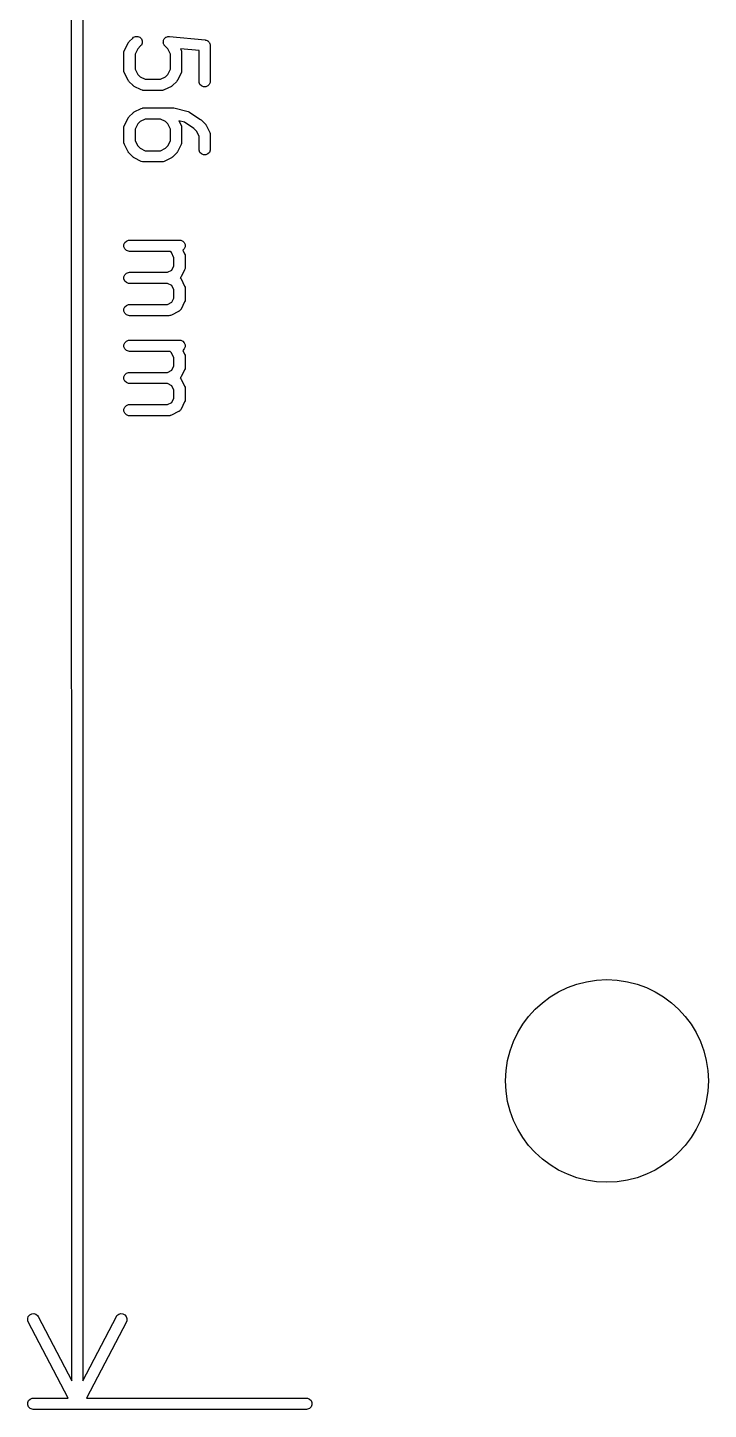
# Model space of a CAD drawing. Header units: inches. Extents: x 4.54 to 7.17, y -3.99 to -2.44.
# Drawn here: x 4.539 to 4.896, y -3.991 to -3.266 of the extents above; entities that cross this region are included whole.
import ezdxf

# ---------------------------------------------------------------- set-up
doc = ezdxf.new("R2010")
doc.units = ezdxf.units.IN
doc.header["$MEASUREMENT"] = 0
doc.layers.add('BLACK', color=250, linetype='CONTINUOUS')

msp = doc.modelspace()

# ---------------------------------------------------------------- linework, layer by layer
at = {"layer": 'BLACK', "linetype": 'CONTINUOUS'}
for p, q in [((4.56205, -3.97613), (4.56201, -2.59807)), ((4.56791, -2.59807), (4.56795, -3.97613)), ((4.58971, -3.27828), (4.59158, -3.27453)), ((4.59158, -3.27453), (4.59174, -3.27428)), ((4.59174, -3.27428), (4.59177, -3.27421)), ((4.59177, -3.27421), (4.59183, -3.27413)), ((4.59183, -3.27413), (4.59189, -3.27404)), ((4.59189, -3.27404), (4.59195, -3.27399)), ((4.59195, -3.27399), (4.59214, -3.27376)), ((4.59214, -3.27376), (4.59401, -3.27189)), ((4.59401, -3.27189), (4.59446, -3.27152)), ((4.59446, -3.27152), (4.59552, -3.27108)), ((4.59552, -3.27108), (4.59667, -3.27108)), ((4.59667, -3.27108), (4.59774, -3.27152)), ((4.59774, -3.27152), (4.59855, -3.27233)), ((4.59855, -3.27233), (4.59899, -3.2734)), ((4.59899, -3.27455), (4.59855, -3.27561)), ((4.59899, -3.2734), (4.59899, -3.27455)), ((4.61003, -3.27426), (4.61008, -3.27383)), ((4.61008, -3.2744), (4.61003, -3.27426)), ((4.61008, -3.2734), (4.61013, -3.27326)), ((4.61008, -3.27383), (4.61008, -3.2734)), ((4.61008, -3.27455), (4.61008, -3.2744)), ((4.61024, -3.27495), (4.61008, -3.27455)), ((4.61013, -3.27326), (4.61015, -3.27311)), ((4.61015, -3.27311), (4.61035, -3.27273)), ((4.61036, -3.27536), (4.61024, -3.27495)), ((4.61035, -3.27273), (4.61052, -3.27233)), ((4.61046, -3.27548), (4.61036, -3.27536)), ((4.61052, -3.27561), (4.61046, -3.27548)), ((4.61052, -3.27233), (4.61062, -3.27223)), ((4.61062, -3.27223), (4.61069, -3.2721)), ((4.61069, -3.2721), (4.61103, -3.27182)), ((4.61103, -3.27182), (4.61133, -3.27152)), ((4.61133, -3.27152), (4.61147, -3.27146)), ((4.61147, -3.27146), (4.61158, -3.27137)), ((4.61158, -3.27137), (4.612, -3.27124)), ((4.612, -3.27124), (4.6124, -3.27108)), ((4.6124, -3.27108), (4.61254, -3.27108)), ((4.61254, -3.27108), (4.61269, -3.27103)), ((4.61269, -3.27103), (4.61326, -3.27104)), ((4.61326, -3.27104), (4.63201, -3.27291)), ((4.63201, -3.27291), (4.63222, -3.27295)), ((4.63222, -3.27295), (4.63229, -3.27295)), ((4.63229, -3.27295), (4.63236, -3.27298)), ((4.63236, -3.27298), (4.63258, -3.27302)), ((4.63258, -3.27302), (4.63296, -3.27323)), ((4.63296, -3.27323), (4.63336, -3.27339)), ((4.63336, -3.27339), (4.63346, -3.2735)), ((4.63346, -3.2735), (4.6336, -3.27357)), ((4.6336, -3.27357), (4.63387, -3.2739)), ((4.63387, -3.2739), (4.63417, -3.27421)), ((4.63417, -3.27421), (4.63423, -3.27434)), ((4.63423, -3.27434), (4.63432, -3.27446)), ((4.63432, -3.27446), (4.63445, -3.27487)), ((4.63445, -3.27487), (4.63461, -3.27527)), ((4.63461, -3.27527), (4.63464, -3.27549)), ((4.63464, -3.27549), (4.63466, -3.27556)), ((4.63466, -3.27556), (4.63465, -3.27563)), ((4.5894, -3.2796), (4.58945, -3.27902)), ((4.5894, -3.28897), (4.5894, -3.2796)), ((4.58945, -3.27902), (4.58949, -3.27892)), ((4.58949, -3.27892), (4.5895, -3.27882)), ((4.5895, -3.27882), (4.58971, -3.27828)), ((4.59665, -3.2776), (4.5953, -3.28029)), ((4.5953, -3.28029), (4.5953, -3.28827)), ((4.59819, -3.27606), (4.59665, -3.2776)), ((4.59855, -3.27561), (4.59819, -3.27606)), ((4.61088, -3.27606), (4.61052, -3.27561)), ((4.61242, -3.2776), (4.61088, -3.27606)), ((4.61377, -3.28029), (4.61242, -3.2776)), ((4.61377, -3.28827), (4.61377, -3.28029)), ((4.62877, -3.27852), (4.61899, -3.27754)), ((4.61899, -3.27754), (4.61936, -3.27828)), ((4.61936, -3.27828), (4.61957, -3.27882)), ((4.61957, -3.27882), (4.61958, -3.27892)), ((4.61958, -3.27892), (4.61962, -3.27902)), ((4.61962, -3.27902), (4.61967, -3.2796)), ((4.61967, -3.2796), (4.61967, -3.28897)), ((4.62877, -3.2946), (4.62877, -3.27852)), ((4.63465, -3.27563), (4.63467, -3.27585)), ((4.63467, -3.27585), (4.63467, -3.29459)), ((4.58945, -3.28955), (4.5894, -3.28897)), ((4.58949, -3.28965), (4.58945, -3.28955)), ((4.5895, -3.28975), (4.58949, -3.28965)), ((4.58971, -3.29029), (4.5895, -3.28975)), ((4.5953, -3.28827), (4.59665, -3.29097)), ((4.61242, -3.29097), (4.61377, -3.28827)), ((4.61957, -3.28975), (4.61936, -3.29029)), ((4.61958, -3.28965), (4.61957, -3.28975)), ((4.61962, -3.28955), (4.61958, -3.28965)), ((4.61967, -3.28897), (4.61962, -3.28955)), ((4.59158, -3.29404), (4.58971, -3.29029)), ((4.59174, -3.29429), (4.59158, -3.29404)), ((4.59177, -3.29436), (4.59174, -3.29429)), ((4.59184, -3.29444), (4.59177, -3.29436)), ((4.59189, -3.29453), (4.59184, -3.29444)), ((4.59195, -3.29458), (4.59189, -3.29453)), ((4.59214, -3.29481), (4.59195, -3.29458)), ((4.59401, -3.29668), (4.59214, -3.29481)), ((4.59424, -3.29687), (4.59401, -3.29668)), ((4.59429, -3.29693), (4.59424, -3.29687)), ((4.59438, -3.29698), (4.59429, -3.29693)), ((4.59446, -3.29705), (4.59438, -3.29698)), ((4.59453, -3.29708), (4.59446, -3.29705)), ((4.59478, -3.29724), (4.59453, -3.29708)), ((4.59853, -3.29911), (4.59478, -3.29724)), ((4.59665, -3.29097), (4.59785, -3.29217)), ((4.59785, -3.29217), (4.60055, -3.29352)), ((4.60055, -3.29352), (4.60853, -3.29352)), ((4.60853, -3.29352), (4.61122, -3.29217)), ((4.61429, -3.29724), (4.61054, -3.29911)), ((4.61122, -3.29217), (4.61242, -3.29097)), ((4.61454, -3.29708), (4.61429, -3.29724)), ((4.61461, -3.29705), (4.61454, -3.29708)), ((4.61469, -3.29698), (4.61461, -3.29705)), ((4.61478, -3.29693), (4.61469, -3.29698)), ((4.61483, -3.29687), (4.61478, -3.29693)), ((4.61506, -3.29668), (4.61483, -3.29687)), ((4.61693, -3.29481), (4.61506, -3.29668)), ((4.61712, -3.29458), (4.61693, -3.29481)), ((4.61718, -3.29453), (4.61712, -3.29458)), ((4.61723, -3.29444), (4.61718, -3.29453)), ((4.6173, -3.29436), (4.61723, -3.29444)), ((4.61733, -3.29429), (4.6173, -3.29436)), ((4.61749, -3.29404), (4.61733, -3.29429)), ((4.61936, -3.29029), (4.61749, -3.29404)), ((4.62882, -3.29517), (4.62877, -3.2946)), ((4.62926, -3.29624), (4.62882, -3.29517)), ((4.63008, -3.29705), (4.62926, -3.29624)), ((4.63114, -3.29749), (4.63008, -3.29705)), ((4.63336, -3.29705), (4.6323, -3.29749)), ((4.63417, -3.29624), (4.63336, -3.29705)), ((4.63462, -3.29517), (4.63417, -3.29624)), ((4.63467, -3.29459), (4.63462, -3.29517)), ((4.59907, -3.29932), (4.59853, -3.29911)), ((4.59917, -3.29933), (4.59907, -3.29932)), ((4.59927, -3.29937), (4.59917, -3.29933)), ((4.59985, -3.29942), (4.59927, -3.29937)), ((4.60922, -3.29942), (4.59985, -3.29942)), ((4.6098, -3.29937), (4.60922, -3.29942)), ((4.6099, -3.29933), (4.6098, -3.29937)), ((4.61, -3.29932), (4.6099, -3.29933)), ((4.61054, -3.29911), (4.61, -3.29932)), ((4.6323, -3.29749), (4.63114, -3.29749)), ((4.59214, -3.31313), (4.59401, -3.31126)), ((4.59401, -3.31126), (4.59424, -3.31107)), ((4.59424, -3.31107), (4.59429, -3.31101)), ((4.59429, -3.31101), (4.59438, -3.31096)), ((4.59438, -3.31096), (4.59446, -3.31089)), ((4.59446, -3.31089), (4.59453, -3.31086)), ((4.59453, -3.31086), (4.59478, -3.3107)), ((4.59478, -3.3107), (4.59853, -3.30883)), ((4.59853, -3.30883), (4.59907, -3.30862)), ((4.59907, -3.30862), (4.59917, -3.30861)), ((4.59917, -3.30861), (4.59927, -3.30857)), ((4.59927, -3.30857), (4.59985, -3.30852)), ((4.59985, -3.30852), (4.61485, -3.30852)), ((4.61485, -3.30852), (4.61495, -3.30853)), ((4.61495, -3.30853), (4.61499, -3.30852)), ((4.61499, -3.30852), (4.61521, -3.30855)), ((4.61521, -3.30855), (4.61542, -3.30857)), ((4.61542, -3.30857), (4.61546, -3.30859)), ((4.61546, -3.30859), (4.61556, -3.3086)), ((4.61556, -3.3086), (4.62306, -3.31048)), ((4.62306, -3.31048), (4.6234, -3.3106)), ((4.6234, -3.3106), (4.62347, -3.31061)), ((4.62347, -3.31061), (4.62354, -3.31065)), ((4.62354, -3.31065), (4.62361, -3.31067)), ((4.62361, -3.31067), (4.62367, -3.31072)), ((4.62367, -3.31072), (4.62398, -3.31089)), ((4.62398, -3.31089), (4.62961, -3.31464)), ((4.5894, -3.31897), (4.58945, -3.31839)), ((4.5894, -3.32647), (4.5894, -3.31897)), ((4.58945, -3.31839), (4.58949, -3.31829)), ((4.58949, -3.31829), (4.5895, -3.31819)), ((4.5895, -3.31819), (4.58971, -3.31765)), ((4.58971, -3.31765), (4.59158, -3.3139)), ((4.59158, -3.3139), (4.59174, -3.31365)), ((4.59174, -3.31365), (4.59177, -3.31358)), ((4.59177, -3.31358), (4.59184, -3.3135)), ((4.59184, -3.3135), (4.59189, -3.31341)), ((4.59189, -3.31341), (4.59195, -3.31336)), ((4.59195, -3.31336), (4.59214, -3.31313)), ((4.59665, -3.31697), (4.5953, -3.31967)), ((4.59785, -3.31577), (4.59665, -3.31697)), ((4.60055, -3.31442), (4.59785, -3.31577)), ((4.60853, -3.31442), (4.60055, -3.31442)), ((4.61122, -3.31577), (4.60853, -3.31442)), ((4.61242, -3.31697), (4.61122, -3.31577)), ((4.61377, -3.31966), (4.61242, -3.31697)), ((4.62113, -3.31608), (4.61822, -3.31535)), ((4.61822, -3.31535), (4.61936, -3.31765)), ((4.61936, -3.31765), (4.61957, -3.31819)), ((4.61957, -3.31819), (4.61958, -3.31829)), ((4.61958, -3.31829), (4.61962, -3.31839)), ((4.61962, -3.31839), (4.61967, -3.31897)), ((4.61967, -3.31897), (4.61967, -3.32647)), ((4.62609, -3.31939), (4.62113, -3.31608)), ((4.62961, -3.31464), (4.62961, -3.31464)), ((4.62961, -3.31464), (4.62961, -3.31464)), ((4.62961, -3.31464), (4.62982, -3.31481)), ((4.62982, -3.31481), (4.63006, -3.315)), ((4.63006, -3.315), (4.63006, -3.315)), ((4.63006, -3.315), (4.63006, -3.315)), ((4.63006, -3.315), (4.63193, -3.31688)), ((4.63193, -3.31688), (4.63212, -3.31711)), ((4.63212, -3.31711), (4.63218, -3.31716)), ((4.63218, -3.31716), (4.63223, -3.31725)), ((4.63223, -3.31725), (4.6323, -3.31733)), ((4.6323, -3.31733), (4.63233, -3.3174)), ((4.63233, -3.3174), (4.63249, -3.31765)), ((4.63249, -3.31765), (4.63436, -3.3214)), ((4.5953, -3.31967), (4.5953, -3.32577)), ((4.5953, -3.32577), (4.59665, -3.32847)), ((4.61242, -3.32847), (4.61377, -3.32577)), ((4.61377, -3.32577), (4.61377, -3.31966)), ((4.62742, -3.32072), (4.62609, -3.31939)), ((4.62877, -3.32341), (4.62742, -3.32072)), ((4.62877, -3.33022), (4.62877, -3.32341)), ((4.63436, -3.3214), (4.63457, -3.32194)), ((4.63457, -3.32194), (4.63458, -3.32204)), ((4.63458, -3.32204), (4.63462, -3.32214)), ((4.63462, -3.32214), (4.63467, -3.32272)), ((4.63467, -3.32272), (4.63467, -3.33022)), ((4.58945, -3.32704), (4.5894, -3.32647)), ((4.58949, -3.32714), (4.58945, -3.32704)), ((4.5895, -3.32725), (4.58949, -3.32714)), ((4.58971, -3.32779), (4.5895, -3.32725)), ((4.59158, -3.33154), (4.58971, -3.32779)), ((4.59174, -3.33179), (4.59158, -3.33154)), ((4.59177, -3.33186), (4.59174, -3.33179)), ((4.59184, -3.33194), (4.59177, -3.33186)), ((4.59189, -3.33203), (4.59184, -3.33194)), ((4.59195, -3.33208), (4.59189, -3.33203)), ((4.59214, -3.3323), (4.59195, -3.33208)), ((4.59401, -3.33418), (4.59214, -3.3323)), ((4.59665, -3.32847), (4.59785, -3.32966)), ((4.59785, -3.32966), (4.60055, -3.33101)), ((4.60055, -3.33101), (4.60853, -3.33101)), ((4.60853, -3.33101), (4.61122, -3.32966)), ((4.61122, -3.32966), (4.61242, -3.32847)), ((4.61694, -3.3323), (4.61506, -3.33418)), ((4.61712, -3.33208), (4.61694, -3.3323)), ((4.61718, -3.33203), (4.61712, -3.33208)), ((4.61724, -3.33194), (4.61718, -3.33203)), ((4.6173, -3.33186), (4.61724, -3.33194)), ((4.61733, -3.33178), (4.6173, -3.33186)), ((4.61749, -3.33154), (4.61733, -3.33178)), ((4.61936, -3.32779), (4.61749, -3.33154)), ((4.61957, -3.32725), (4.61936, -3.32779)), ((4.61958, -3.32714), (4.61957, -3.32725)), ((4.61962, -3.32704), (4.61958, -3.32714)), ((4.61967, -3.32647), (4.61962, -3.32704)), ((4.62882, -3.33079), (4.62877, -3.33022)), ((4.62927, -3.33186), (4.62882, -3.33079)), ((4.63008, -3.33267), (4.62927, -3.33186)), ((4.63114, -3.33311), (4.63008, -3.33267)), ((4.6323, -3.33311), (4.63114, -3.33311)), ((4.63336, -3.33267), (4.6323, -3.33311)), ((4.63418, -3.33186), (4.63336, -3.33267)), ((4.63462, -3.33079), (4.63418, -3.33186)), ((4.63467, -3.33022), (4.63462, -3.33079)), ((4.59424, -3.33437), (4.59401, -3.33418)), ((4.59429, -3.33442), (4.59424, -3.33437)), ((4.59438, -3.33448), (4.59429, -3.33442)), ((4.59446, -3.33455), (4.59438, -3.33448)), ((4.59453, -3.33458), (4.59446, -3.33455)), ((4.59478, -3.33473), (4.59453, -3.33458)), ((4.59853, -3.33661), (4.59478, -3.33473)), ((4.59907, -3.33681), (4.59853, -3.33661)), ((4.59918, -3.33682), (4.59907, -3.33681)), ((4.59927, -3.33686), (4.59918, -3.33682)), ((4.59985, -3.33692), (4.59927, -3.33686)), ((4.60922, -3.33692), (4.59985, -3.33692)), ((4.6098, -3.33686), (4.60922, -3.33692)), ((4.6099, -3.33682), (4.6098, -3.33686)), ((4.61, -3.33681), (4.6099, -3.33682)), ((4.61054, -3.33661), (4.61, -3.33681)), ((4.61429, -3.33473), (4.61054, -3.33661)), ((4.61454, -3.33458), (4.61429, -3.33473)), ((4.61461, -3.33455), (4.61454, -3.33458)), ((4.61469, -3.33448), (4.61461, -3.33455)), ((4.61478, -3.33442), (4.61469, -3.33448)), ((4.61483, -3.33436), (4.61478, -3.33442)), ((4.61506, -3.33418), (4.61483, -3.33436)), ((4.58946, -3.38026), (4.5899, -3.3792)), ((4.58946, -3.38141), (4.58946, -3.38026)), ((4.5899, -3.38248), (4.58946, -3.38141)), ((4.5899, -3.3792), (4.59071, -3.37838)), ((4.59071, -3.38329), (4.5899, -3.38248)), ((4.59071, -3.37838), (4.59178, -3.37794)), ((4.59178, -3.38373), (4.59071, -3.38329)), ((4.59178, -3.37794), (4.59235, -3.37788)), ((4.59235, -3.38379), (4.59178, -3.38373)), ((4.59235, -3.37788), (4.6186, -3.37788)), ((4.61363, -3.38379), (4.59235, -3.38379)), ((4.6143, -3.38446), (4.61363, -3.38379)), ((4.6186, -3.37788), (4.61917, -3.37794)), ((4.61917, -3.37794), (4.62024, -3.37838)), ((4.62024, -3.37838), (4.62105, -3.37919)), ((4.62105, -3.38248), (4.62029, -3.38324)), ((4.62029, -3.38324), (4.62124, -3.38514)), ((4.62105, -3.37919), (4.62149, -3.38026)), ((4.62149, -3.38141), (4.62105, -3.38248)), ((4.62149, -3.38026), (4.62149, -3.38141)), ((4.61565, -3.38716), (4.6143, -3.38446)), ((4.61452, -3.39363), (4.61565, -3.39139)), ((4.61565, -3.39139), (4.61565, -3.38716)), ((4.62124, -3.38514), (4.62145, -3.38568)), ((4.62145, -3.38568), (4.62145, -3.38578)), ((4.62145, -3.38578), (4.62149, -3.38588)), ((4.62149, -3.38588), (4.62155, -3.38646)), ((4.62155, -3.38646), (4.62155, -3.39208)), ((4.58946, -3.39713), (4.5899, -3.39607)), ((4.58946, -3.39828), (4.58946, -3.39713)), ((4.5899, -3.39935), (4.58946, -3.39828)), ((4.5899, -3.39607), (4.59071, -3.39525)), ((4.59071, -3.39525), (4.59178, -3.39481)), ((4.59178, -3.39481), (4.59235, -3.39476)), ((4.59235, -3.39476), (4.61228, -3.39475)), ((4.61228, -3.39475), (4.61452, -3.39363)), ((4.61906, -3.39764), (4.61898, -3.39771)), ((4.61898, -3.39771), (4.61906, -3.39777)), ((4.61924, -3.39735), (4.61906, -3.39764)), ((4.61906, -3.39777), (4.61924, -3.39806)), ((4.61929, -3.3973), (4.61924, -3.39735)), ((4.61924, -3.39806), (4.61929, -3.39812)), ((4.6193, -3.39725), (4.61929, -3.3973)), ((4.61929, -3.39812), (4.6193, -3.39817)), ((4.61937, -3.39715), (4.6193, -3.39725)), ((4.6193, -3.39817), (4.61937, -3.39826)), ((4.62124, -3.3934), (4.61937, -3.39715)), ((4.61937, -3.39826), (4.62124, -3.40201)), ((4.62145, -3.39286), (4.62124, -3.3934)), ((4.62149, -3.39266), (4.62145, -3.39276)), ((4.62145, -3.39276), (4.62145, -3.39286)), ((4.62155, -3.39208), (4.62149, -3.39266)), ((4.59071, -3.40016), (4.5899, -3.39935)), ((4.59178, -3.4006), (4.59071, -3.40016)), ((4.59235, -3.40066), (4.59178, -3.4006)), ((4.61228, -3.40066), (4.59235, -3.40066)), ((4.61452, -3.40178), (4.61228, -3.40066)), ((4.61565, -3.40403), (4.61452, -3.40178)), ((4.61565, -3.40826), (4.61565, -3.40403)), ((4.62124, -3.40201), (4.62145, -3.40255)), ((4.62145, -3.40255), (4.62145, -3.40266)), ((4.62145, -3.40266), (4.6215, -3.40276)), ((4.6215, -3.40276), (4.62155, -3.40333)), ((4.62155, -3.40333), (4.62155, -3.40896)), ((4.58946, -3.41401), (4.5899, -3.41294)), ((4.5899, -3.41294), (4.59071, -3.41213)), ((4.59071, -3.41213), (4.59178, -3.41169)), ((4.59178, -3.41169), (4.59235, -3.41163)), ((4.59235, -3.41163), (4.61228, -3.41163)), ((4.61228, -3.41163), (4.61452, -3.4105)), ((4.61452, -3.4105), (4.61565, -3.40826)), ((4.62124, -3.41028), (4.61937, -3.41403)), ((4.62145, -3.40974), (4.62124, -3.41028)), ((4.6215, -3.40953), (4.62145, -3.40963)), ((4.62145, -3.40963), (4.62145, -3.40974)), ((4.62155, -3.40896), (4.6215, -3.40953)), ((4.58946, -3.41516), (4.58946, -3.41401)), ((4.5899, -3.41622), (4.58946, -3.41516)), ((4.59071, -3.41704), (4.5899, -3.41622)), ((4.59178, -3.41748), (4.59071, -3.41704)), ((4.59235, -3.41753), (4.59178, -3.41748)), ((4.61298, -3.41753), (4.59235, -3.41753)), ((4.61355, -3.41748), (4.61298, -3.41753)), ((4.61365, -3.41744), (4.61355, -3.41748)), ((4.61376, -3.41743), (4.61365, -3.41744)), ((4.6143, -3.41722), (4.61376, -3.41743)), ((4.61805, -3.41535), (4.6143, -3.41722)), ((4.61814, -3.41529), (4.61805, -3.41535)), ((4.61819, -3.41527), (4.61814, -3.41529)), ((4.61824, -3.41522), (4.61819, -3.41527)), ((4.61854, -3.41504), (4.61824, -3.41522)), ((4.61878, -3.41476), (4.61854, -3.41504)), ((4.61906, -3.41452), (4.61878, -3.41476)), ((4.61924, -3.41422), (4.61906, -3.41452)), ((4.61929, -3.41417), (4.61924, -3.41422)), ((4.61931, -3.41412), (4.61929, -3.41417)), ((4.61937, -3.41403), (4.61931, -3.41412)), ((4.58946, -3.43275), (4.5899, -3.43169)), ((4.58946, -3.4339), (4.58946, -3.43275)), ((4.5899, -3.43497), (4.58946, -3.4339)), ((4.5899, -3.43169), (4.59071, -3.43087)), ((4.59071, -3.43578), (4.5899, -3.43497)), ((4.59071, -3.43087), (4.59178, -3.43043)), ((4.59178, -3.43043), (4.59235, -3.43038)), ((4.59235, -3.43038), (4.6186, -3.43038)), ((4.6186, -3.43038), (4.61918, -3.43043)), ((4.61918, -3.43043), (4.62024, -3.43087)), ((4.62024, -3.43087), (4.62105, -3.43169)), ((4.62105, -3.43497), (4.62029, -3.43573)), ((4.62105, -3.43169), (4.6215, -3.43275)), ((4.6215, -3.4339), (4.62105, -3.43497)), ((4.6215, -3.43275), (4.6215, -3.4339)), ((4.59178, -3.43622), (4.59071, -3.43578)), ((4.59235, -3.43628), (4.59178, -3.43622)), ((4.61363, -3.43628), (4.59235, -3.43628)), ((4.6143, -3.43695), (4.61363, -3.43628)), ((4.61565, -3.43965), (4.6143, -3.43695)), ((4.61565, -3.44388), (4.61565, -3.43965)), ((4.62029, -3.43573), (4.62124, -3.43763)), ((4.62124, -3.43763), (4.62145, -3.43817)), ((4.62145, -3.43817), (4.62146, -3.43828)), ((4.62146, -3.43828), (4.6215, -3.43838)), ((4.6215, -3.43838), (4.62155, -3.43895)), ((4.62155, -3.43895), (4.62155, -3.44458)), ((4.58946, -3.44963), (4.5899, -3.44856)), ((4.5899, -3.44856), (4.59071, -3.44775)), ((4.59071, -3.44775), (4.59178, -3.44731)), ((4.59178, -3.44731), (4.59235, -3.44725)), ((4.59235, -3.44725), (4.61228, -3.44725)), ((4.61228, -3.44725), (4.61452, -3.44613)), ((4.61452, -3.44613), (4.61565, -3.44388)), ((4.62124, -3.4459), (4.61937, -3.44965)), ((4.62145, -3.44536), (4.62124, -3.4459)), ((4.62146, -3.44525), (4.62145, -3.44536)), ((4.6215, -3.44515), (4.62146, -3.44525)), ((4.62155, -3.44458), (4.6215, -3.44515)), ((4.58946, -3.45078), (4.58946, -3.44963)), ((4.5899, -3.45184), (4.58946, -3.45078)), ((4.59071, -3.45266), (4.5899, -3.45184)), ((4.59178, -3.4531), (4.59071, -3.45266)), ((4.59235, -3.45315), (4.59178, -3.4531)), ((4.61228, -3.45315), (4.59235, -3.45315)), ((4.61452, -3.45428), (4.61228, -3.45315)), ((4.61565, -3.45652), (4.61452, -3.45428)), ((4.61565, -3.46075), (4.61565, -3.45652)), ((4.61906, -3.45014), (4.61898, -3.4502)), ((4.61898, -3.4502), (4.61906, -3.45027)), ((4.61924, -3.44985), (4.61906, -3.45014)), ((4.61906, -3.45027), (4.61924, -3.45056)), ((4.61929, -3.44979), (4.61924, -3.44985)), ((4.61924, -3.45056), (4.61929, -3.45061)), ((4.61931, -3.44974), (4.61929, -3.44979)), ((4.61929, -3.45061), (4.61931, -3.45066)), ((4.61937, -3.44965), (4.61931, -3.44974)), ((4.61931, -3.45066), (4.61937, -3.45076)), ((4.61937, -3.45076), (4.62124, -3.4545)), ((4.62124, -3.4545), (4.62145, -3.45505)), ((4.62145, -3.45505), (4.62146, -3.45515)), ((4.62146, -3.45515), (4.6215, -3.45525)), ((4.6215, -3.45525), (4.62155, -3.45583)), ((4.62155, -3.45583), (4.62155, -3.46145)), ((4.61228, -3.46412), (4.61453, -3.463)), ((4.61453, -3.463), (4.61565, -3.46075)), ((4.62124, -3.46277), (4.61937, -3.46652)), ((4.62145, -3.46223), (4.62124, -3.46277)), ((4.62146, -3.46212), (4.62145, -3.46223)), ((4.6215, -3.46203), (4.62146, -3.46212)), ((4.62155, -3.46145), (4.6215, -3.46203)), ((4.58946, -3.4665), (4.5899, -3.46543)), ((4.58946, -3.46765), (4.58946, -3.4665)), ((4.5899, -3.46872), (4.58946, -3.46765)), ((4.5899, -3.46543), (4.59071, -3.46462)), ((4.59071, -3.46953), (4.5899, -3.46872)), ((4.59071, -3.46462), (4.59178, -3.46418)), ((4.59178, -3.46997), (4.59071, -3.46953)), ((4.59178, -3.46418), (4.59235, -3.46412)), ((4.59235, -3.47003), (4.59178, -3.46997)), ((4.59235, -3.46412), (4.61228, -3.46412)), ((4.61298, -3.47003), (4.59235, -3.47003)), ((4.61355, -3.46997), (4.61298, -3.47003)), ((4.61365, -3.46993), (4.61355, -3.46997)), ((4.61376, -3.46992), (4.61365, -3.46993)), ((4.6143, -3.46972), (4.61376, -3.46992)), ((4.61805, -3.46784), (4.6143, -3.46972)), ((4.61814, -3.46778), (4.61805, -3.46784)), ((4.61819, -3.46776), (4.61814, -3.46778)), ((4.61824, -3.46772), (4.61819, -3.46776)), ((4.61854, -3.46753), (4.61824, -3.46772)), ((4.61878, -3.46725), (4.61854, -3.46753)), ((4.61906, -3.46701), (4.61878, -3.46725)), ((4.61924, -3.46672), (4.61906, -3.46701)), ((4.61929, -3.46666), (4.61924, -3.46672)), ((4.61931, -3.46662), (4.61929, -3.46666)), ((4.61937, -3.46652), (4.61931, -3.46662)), ((4.53932, -3.94242), (4.54006, -3.94154)), ((4.54006, -3.94154), (4.54108, -3.94101)), ((4.54108, -3.94101), (4.54223, -3.94091)), ((4.54223, -3.94091), (4.54333, -3.94125)), ((4.54333, -3.94125), (4.54421, -3.94199)), ((4.54421, -3.94199), (4.54453, -3.94248)), ((4.58547, -3.94248), (4.58578, -3.94199)), ((4.58578, -3.94199), (4.58667, -3.94125)), ((4.58667, -3.94125), (4.58776, -3.94091)), ((4.58776, -3.94091), (4.58891, -3.94101)), ((4.58891, -3.94101), (4.58993, -3.94154)), ((4.58993, -3.94154), (4.59067, -3.94242)), ((4.53898, -3.94352), (4.53932, -3.94242)), ((4.53908, -3.94467), (4.53898, -3.94352)), ((4.53929, -3.94521), (4.53908, -3.94467)), ((4.56013, -3.98524), (4.53929, -3.94521)), ((4.54453, -3.94248), (4.56205, -3.97613)), ((4.56795, -3.97613), (4.58547, -3.94248)), ((4.5907, -3.9452), (4.56987, -3.98524)), ((4.59067, -3.94242), (4.59102, -3.94352)), ((4.59092, -3.94467), (4.5907, -3.9452)), ((4.59102, -3.94352), (4.59092, -3.94467)), ((4.53946, -3.98655), (4.54027, -3.98574)), ((4.54027, -3.98574), (4.54134, -3.9853)), ((4.54134, -3.9853), (4.54191, -3.98524)), ((4.54191, -3.98524), (4.56013, -3.98524)), ((4.56987, -3.98524), (4.68504, -3.98524)), ((4.68504, -3.98524), (4.68562, -3.98529)), ((4.68562, -3.98529), (4.68668, -3.98573)), ((4.68668, -3.98573), (4.68749, -3.98655)), ((4.53902, -3.98762), (4.53946, -3.98655)), ((4.53902, -3.98877), (4.53902, -3.98762)), ((4.53946, -3.98983), (4.53902, -3.98877)), ((4.54027, -3.99065), (4.53946, -3.98983)), ((4.54134, -3.99109), (4.54027, -3.99065)), ((4.54191, -3.99115), (4.54134, -3.99109)), ((4.68504, -3.99114), (4.54191, -3.99115)), ((4.68562, -3.99108), (4.68504, -3.99114)), ((4.68668, -3.99064), (4.68562, -3.99108)), ((4.68749, -3.98983), (4.68668, -3.99064)), ((4.68749, -3.98655), (4.68794, -3.98761)), ((4.68794, -3.98876), (4.68749, -3.98983)), ((4.68794, -3.98761), (4.68794, -3.98876))]:
    msp.add_line(p, q, dxfattribs=at)
at = {"layer": 'BLACK'}
msp.add_circle((4.84252, -3.8189), 0.05315, dxfattribs=at)
msp.add_circle((4.84252, -3.8189), 0.05315, dxfattribs=at)

doc.saveas('drawing.dxf')
